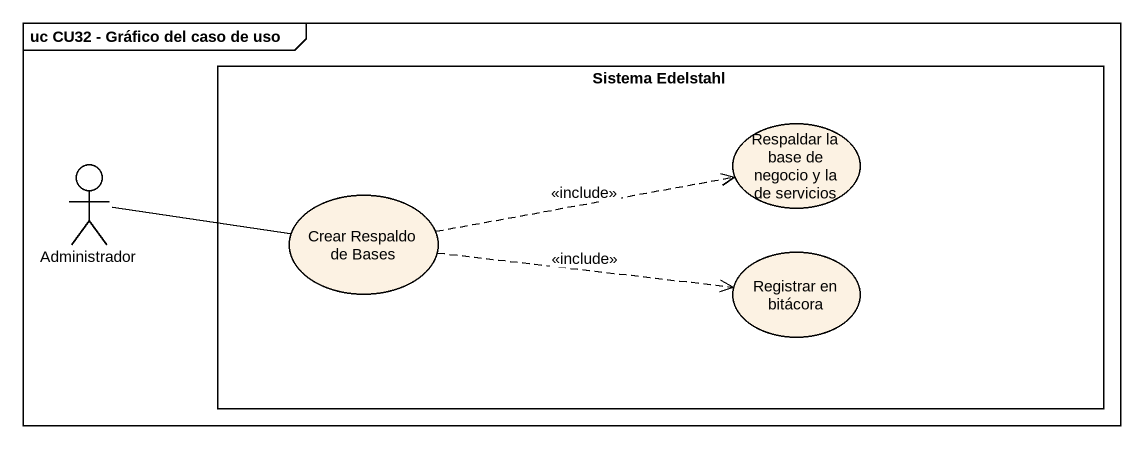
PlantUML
@startuml
mainframe uc CU32 - Gráfico del caso de uso
rectangle "Sistema Edelstahl" as Sistema_Edelstahl {
  usecase "Respaldar la base de negocio y la de servicios" as Respaldar_la_base_de
  usecase "Crear Respaldo de Bases" as Crear_Respaldo_de_Bases
  usecase "Registrar en bitácora" as Registrar_en_bitácora
}
actor Administrador
Administrador -right- Crear_Respaldo_de_Bases
Crear_Respaldo_de_Bases .right.> Respaldar_la_base_de : <<include>>
Crear_Respaldo_de_Bases .right.> Registrar_en_bitácora : <<include>>
@enduml
